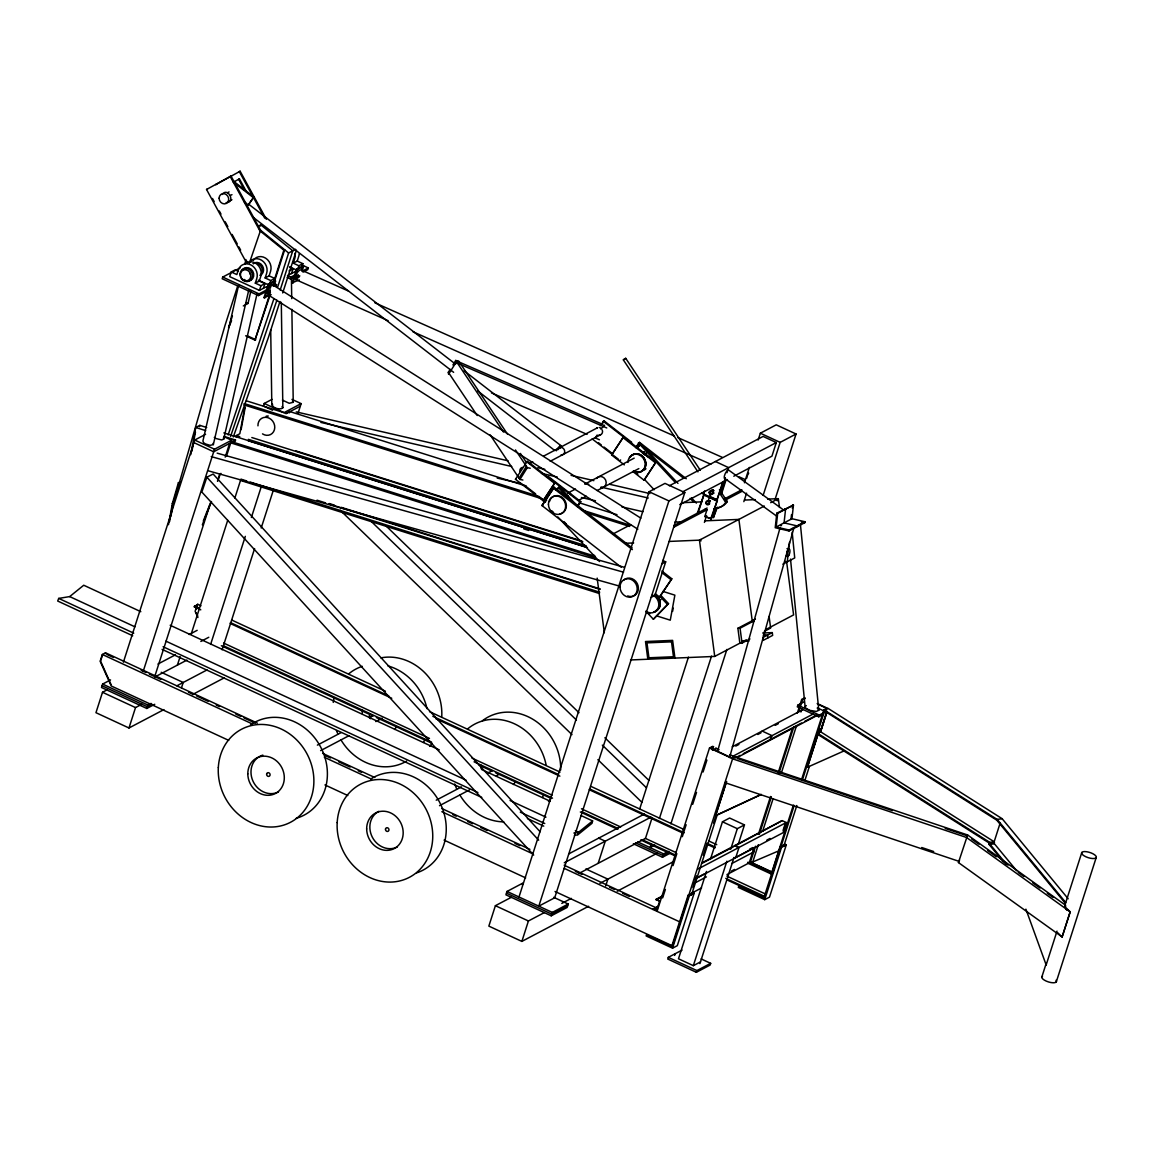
<?xml version="1.0" encoding="UTF-8"?>
<svg xmlns="http://www.w3.org/2000/svg" width="1154" height="1154" viewBox="0 0 1154 1154"><rect width="100%" height="100%" fill="white"/><g stroke="black" fill="none" stroke-linecap="round" stroke-linejoin="round"><path stroke-width="1.5" d="M238.647 285.067L202.916 440.987L203.45 442.415A5.02 1.789 17.8 0 0 205.773 444.03L210.086 445.343L213.36 444.578L248.687 290.404M213.36 444.578L213.028 443.367M214.298 437.409A5.02 1.789 17.8 0 0 216.144 438.563L221.669 439.948L223.732 439.111L223.414 437.9M793.462 505.063L776.83 513.155L775.214 527.724L789.033 530.955L804.814 522.661L804.915 521.738L791.961 518.723L776.18 527.017L777.681 513.357L793.462 505.063L791.961 518.723M789.033 530.955L789.134 530.047L804.915 521.738M790.995 519.43L791.529 514.569M792.25 508.092L792.596 504.861M789.451 542.337L788.716 549.073L786.985 548.669M796.924 526.801L797.025 525.892L784.071 522.863L785.571 509.202L784.72 509.001M1065.012 904.851L1065.979 907.794L1070.176 911.848L1062.127 936.933L1070.176 911.848L966.504 837.472L732.473 758.784L735.79 757.024L967.615 834.977L1065.661 905.313M270.353 288.212L270.873 285.399M270.094 289.625L269.329 293.852L270.425 292.525M168.47 524.681L172.393 503.418L178.38 482.776L180.543 481.651M169.566 521.666L172.84 503.952L179.216 483.137L178.38 482.776M170.951 516.112L173.244 503.707L225.016 325.442L237.551 286.437M190.756 454.647L195.747 427.485L199.815 425.35L206.681 427.499M191.953 451.099L193.223 444.146M193.858 440.669L195.459 431.985M199.57 426.677L199.815 425.35M595.147 557.685L231.766 443.179L232.012 441.838L235.488 440.006L235.243 441.347M236.094 436.904L236.339 435.563L239.816 433.731L245.254 404.217M241.099 429.677L245.167 407.607M289.38 412.858L289.625 411.516L526.166 486.05M672.594 611.418L673.215 608.086M243.321 305.925L248.023 303.444L250.779 291.414M223.732 439.111L257.068 293.693M746.739 478.174L747.128 476.645M592.608 820.912L578.572 832.265L577.981 834.659L592.016 823.307L592.608 820.912L581.198 815.618M717.615 751.254L779.974 528.085M793.981 527.638L729.559 757.558M1025.906 909.179L1046.159 964.917M240.22 267.858L222.736 277.061L222.188 278.763L258.51 295.583L266.459 291.399M228.694 740.363L111.202 685.952L100.153 661.285L102.345 654.477L105.519 652.803L257.328 723.111M111.044 684.51L100.557 661.069L102.475 655.126M105.245 653.654L105.519 652.803M237.998 271.176L235.185 269.877L231.218 271.969L229.718 276.643L259.434 290.404L266.329 286.783M110.553 679.908L102.605 684.091L101.509 687.495L146.803 708.469L154.751 704.286M107.279 689.775L102.504 692.285L95.955 712.696L128.974 727.986L163.94 709.595M244.648 264.381L245.73 260.992M260.429 226.054L260.804 224.871L292.784 250.779L280.177 290.015M232.401 315.936L228.564 327.88L231.55 320.639M249.379 263.083L260.588 230.266L231.002 176.028L230.194 176.447L259.794 230.685L283.87 250.187L284.663 249.769L274.306 282.009M123.391 662.18L194.709 440.049L205.585 434.322M255.308 283.134L259.289 281.042L264.901 283.639L260.934 285.73L255.308 283.134L256.779 278.547A10.703 9.448 62.2 0 0 250.606 264.756A10.703 9.448 62.2 0 0 238.301 269.993L236.844 274.565L231.218 271.969M259.289 281.042L260.761 276.455A10.703 9.448 62.2 0 0 256.866 264.093A10.703 9.448 62.2 0 0 245.052 263.718M259.434 290.404L260.934 285.73M258.51 295.583L259.059 293.881L267.007 289.697M265.146 277.955L269.113 275.864L274.739 278.46L270.772 280.552L265.146 277.955L266.617 273.383A10.703 9.448 62.2 0 0 261.612 260.213A10.703 9.448 62.2 0 0 249.25 262.506M263.4 288.312L264.901 283.639M269.113 275.864L270.584 271.291A10.703 9.448 62.2 0 0 265.579 258.121A10.703 9.448 62.2 0 0 253.216 260.415M143.197 671.354L214.514 449.223L231.608 440.237L223.977 436.702M271.176 294.674L263.992 297.631L268.363 284.028L274.724 280.682L275.546 281.057L273.916 286.163M264.829 298.02L269.199 284.403L275.546 281.057M269.257 285.24L270.772 280.552M128.974 727.986L135.523 707.575L141.884 704.228M245.643 335.8L254.976 340.113L269.69 294.299M273.512 282.427L283.87 250.187M254.976 340.113L269.935 295.583M275.994 286.38L276.542 284.677L273.383 283.206M273.801 299.045L228.16 434.899M277.652 287.101L288.615 252.971L295.568 249.307M154.679 676.72L210.865 501.745M217.471 481.146L219.678 474.294M225.189 457.128L229.588 443.41M226.415 456.393L231.608 440.237M276.888 300.256L230.584 436.4M146.803 708.469L147.9 705.065L151.073 703.392M279.96 301.482L268.449 337.314L233.31 436.948M282.701 292.943L296.405 250.288M293.26 263.155L297.227 261.064L302.853 263.675L298.872 265.766L293.26 263.155L294.717 258.583A10.703 9.448 62.2 0 0 295.006 253.245M291.515 273.527L293.015 268.839L290.202 267.54M287.144 277.378L290.289 278.85L290.837 277.148L295.612 274.638M297.227 261.064L298.698 256.491A10.703 9.448 62.2 0 0 299.174 253.88M302.002 265.016L308.32 267.944L301.973 271.291L303.661 266.271L302.838 265.882L296.477 269.228L292.106 282.845L299.29 279.874M292.928 283.22L297.299 269.603L303.661 266.271M297.876 268.882L298.872 265.766M301.843 266.79L302.853 263.675M301.742 269.286L302.838 265.882M200.782 609.831L194.261 606.802L197.709 604.278L200.969 605.792M177.399 665.108L180.139 656.597M197.925 617.549L195.127 611.303L196.555 606.831M196.065 609.384L197.709 604.278M272.012 399.356L264.237 403.453L263.415 406.006L272.56 410.233M308.32 267.944L307.772 269.647L303.012 272.156M191.362 633.532L227.713 520.31M234.868 498.009L240.926 479.141M181.567 687.582L183.212 682.476L161.199 672.277M210.619 644.422L245.312 536.35M251.384 517.482L261.294 486.599M222.102 649.789L254.601 548.568M261.208 527.984L273.325 490.248M298.121 413.045L301.136 403.626L291.991 399.399M511.294 897.322L495.398 905.688L488.849 926.114L521.868 941.404L588.612 906.265M522.373 884.772L522.921 883.07L507.024 891.436L505.928 894.84L551.223 915.814L567.119 907.448L568.215 904.044L553.66 897.307M518.997 896.975L649.096 491.748L664.992 483.382L684.798 492.556L554.699 897.783L538.803 906.15L668.902 500.923L684.798 492.556M521.868 941.404L528.417 920.979L544.313 912.612M551.223 915.814L552.319 912.41L568.215 904.044M662.641 560.426L665.699 561.839L654.924 595.406L651.144 597.383M697.391 513.083L704.055 494.345L717.269 500.461L711.383 518.781L704.82 516.516L706.984 509.751L705.339 508.986M723.471 481.665L716.793 500.403L703.579 494.287L704.647 490.955M698.184 512.664L704.055 494.345M708.109 501.269L710.287 494.46M704.402 522.416L706.594 515.607M598.176 863.322L605.273 841.194L598.681 838.136M710.59 519.199L717.269 500.461M716.793 500.403L722.678 482.083M724.265 481.247L725.361 477.843M726.991 472.736L728.636 467.644L715.422 461.513M720.774 494.157L725.058 480.829M716.576 507.746L713.374 517.742L717.37 507.327M721.582 493.739L725.852 480.41M605.706 885.955L607.884 879.146L585.871 868.962M639.576 809.358L688.433 657.174M744.431 482.776L749.379 467.384M758.149 440.035L760.356 433.197L776.238 424.831L796.058 434.005L775.199 498.975M743.84 501.658L746.58 493.147M652.01 818.013L645.461 838.424L579.265 873.275M669.334 485.776L763.111 436.428L776.31 442.545L771.939 456.162L733.8 476.227M651.159 844.18L650.063 847.599L654.823 845.089M659.396 818.532L711.542 656.092M763.14 495.369L780.162 442.371L796.058 434.005M670.892 823.841L726.89 649.442M633.358 843.776L662.483 857.263L663.579 853.859L668.339 851.349M657.895 906.308L652.919 909.453L657.693 906.943M653.135 908.818L656.64 910.448L659.511 901.505L656.208 899.254L662.555 895.908M657.059 911.371L709.508 747.994L712.682 746.321L713.504 746.71L712.422 750.114M662.641 897.927L665.382 889.417M673.027 865.601L676.85 853.686M682.317 836.664L686.14 824.749M692.703 804.338L696.526 792.423M703.074 771.997L706.897 760.082M715.451 749.927L715.999 748.225L719.057 749.653M682.072 950.088L668.296 957.344L667.748 959.046L696.352 972.288L710.128 965.047L710.676 963.345L701.142 958.916M688.116 895.259L671.715 946.323L646.543 934.653L646.139 935.937L672.551 948.17L677.311 945.66L694.117 893.326L692.876 892.749L688.116 895.259L689.356 895.836L694.117 893.326M680.716 920.373L732.617 758.697L709.508 747.994M672.551 948.17L689.356 895.836M761.106 794.601L715.552 815.763L726.486 781.734M715.552 815.763L726.587 781.489M692.905 887.686L696.727 875.771M703.276 855.345L707.099 843.444M713.662 823.018L716.389 814.508M691.534 894.869L717.225 814.897M735.516 757.875L734.968 756.649L732.184 758.106L710.734 748.167L713.504 746.71M674.643 955.411L675.191 953.709M706.522 871.443L678.48 958.786L693.338 965.667L700.492 961.902M710.374 859.456L722.462 821.792L729.616 818.027L744.474 824.908L738.43 843.747M693.338 965.667L726.876 861.201M730.727 849.214L737.319 828.673L744.474 824.908M738.199 847.772L734.896 845.507L739.022 847.411L735.733 857.624M696.352 972.288L696.901 970.586L710.676 963.345M699.944 963.604L734.031 857.436M804.208 701.805L797.847 705.152L797.299 706.854L818.763 716.793L823.523 714.283M749.234 862.846L754.153 847.541M758.524 833.924L770.54 796.476M778.2 772.661L792.394 728.405M797.313 713.1L801.684 699.483L804.872 697.809M755.524 846.214L750.057 863.235L752.841 861.764L758.308 844.757M759.346 834.299L771.377 796.866M779.022 773.036L793.764 727.092M798.683 711.773L802.52 699.858L805.29 698.401M762.679 831.14L773.065 798.799M781.258 773.281L796.548 725.621M800.919 712.018L802.016 708.614M694.766 879.189L783.018 832.741L786.307 822.528L782.167 820.624L734.68 846.142M818.763 716.793L819.311 715.091L824.071 712.581M783.09 830.332L784.994 824.374M771.521 873.174L793.375 805.103M801.568 779.57L823.97 709.797L826.754 708.34L817.566 704.07M780.292 846.747L763.905 897.798L738.733 886.142L738.315 887.412L764.727 899.644L769.502 897.134L786.307 844.815L785.066 844.238L780.292 846.747L781.532 847.324L786.307 844.815M772.891 871.847L794.197 805.478M802.405 779.96L824.807 710.186L828.125 708.441L1002.148 818.705L1068.2 898.793M764.727 899.644L781.532 847.324M807.411 767.237L818.345 733.194L807.411 767.237L843.978 750.951M819.109 732.155L820.205 728.751M820.335 731.622L994.157 841.771L989.815 842.391L817.421 733.151L820.335 731.622L826.884 711.21M783.725 846.358L796.837 805.506M805.03 779.989L809.401 766.371M820.335 732.328L826.884 711.917M820.48 732.256L827.029 711.83M1062.084 936.918L958.44 862.557L967.615 834.977L967.326 835.885M1001.686 859.73L989.137 844.512L989.411 843.603L993.767 842.997L1016.66 870.751M819.369 732.848L817.147 734.002L989.541 843.242L989.815 842.391M1065.43 903.394L996.897 820.321L997.186 819.412L1002.148 818.705M993.767 842.997L1000.172 823.018M1041.903 976.774L1046.274 963.157M1064.724 905.746L1081.788 852.546M1046.087 965.162L1057.006 931.134M1056.314 981.809L1096.199 857.581A7.645 2.712 17.8 0 0 1086.563 851.71A7.645 2.712 17.8 0 0 1084.212 855.893A7.645 2.712 17.8 0 0 1096.199 857.581M540.13 831.76L213.158 474.049L206.855 477.179L201.863 492.051L533.696 855.085M281.302 302.319L282.845 407.751C280.61 410.521 270.916 407.708 272.503 404.131M291.875 309.359L293.231 402.284L289.207 403.28L282.398 400.106M217.832 480.857L220.212 474.106M209.884 504.312L203.335 520.93M211.499 501.528L202.339 524.81M140.817 611.678L83.737 585.237L69.687 596.589L58.71 598.407L57.7 601.032L132.724 635.767M575.312 830.75L578.572 832.265L577.563 834.89L574.418 835.395M226.17 202.628C236.08 202.715 227.973 186.573 222.087 194.492M296.16 279.73L298.352 274.767M747.734 475.044L748.701 473.14M958.44 862.557L959.551 860.076M710.518 493.321C716.692 496.335 710.503 485.978 710.273 492.902M299.088 277.047L299.766 275.806M244.331 201.95L248.283 204.994L253.837 196.973L233.584 181.236L232.791 181.654M253.837 196.973L248.283 204.994M450.19 369.352L448.286 372.324L448.589 374.285L455.96 362.5L455.657 360.538L602.965 424.484M452.902 364.967L455.715 360.51L458.672 361.072L507.428 434.063M543.145 500.764L554.987 482.675L543.145 500.764L515.463 479.271L527.32 461.182L580 502.091L580.794 501.673L548.338 476.472L547.544 476.89M519.055 478.131L526.426 466.346M522.892 480.021L519.935 479.458L527.306 467.673L515.463 449.945M600.469 425.638L604.018 420.806L631.7 442.299L630.906 442.718M602.186 423.749L604.018 420.806M597.166 435.029L595.334 437.972L599.402 439.746M600.859 429.144L604.609 425.191M577.231 506.505L580 502.091M578.024 506.087L580.794 501.673M611.62 455.022L623.463 436.933L611.62 455.022L624.314 464.889M632.781 471.452L644.062 480.223L655.919 462.119L603.225 421.224M655.919 462.119L644.062 480.223M632.147 547.905L554.223 487.276L541.962 505.553L621.299 567.292M543.159 504.933L541.962 505.553L554.223 487.276M635.565 447.42L639.532 442.371L686.284 478.751M636.763 446.786L639.532 442.371M655.313 593.747L659.554 597.051L671.816 578.774L661.906 571.057M671.816 578.774L659.554 597.051M719.432 489.671L727.323 501.514L725.404 502.87A17.209 15.19 62.2 0 1 713.98 508.611M727.323 501.514L726.991 502.033A17.209 15.19 62.2 0 1 716.187 507.774M797.962 525.532A8.02 2.294 6.3 0 0 800.414 524.334L818.792 710.258L816.34 711.455L809.56 710.301L805.694 708.051L805.088 706.58L806.314 705.613M697.939 471.871L623.348 359.889L624.545 358.995L625.728 358.303L700.319 470.284M546.707 500.028L544.385 502.524L545.582 501.903M556.026 490.017L559.546 486.887L577.909 506.563M557.209 489.397L559.546 486.887M636.445 448.329L641.134 443.944L677.975 483.396M637.643 447.694L641.134 443.944M646.009 611.389L653.352 619.251L668.512 603.614L661.17 595.752M668.512 603.614L653.352 619.251M267.411 292.337L269.185 290.548M1061.016 936.154L1057.929 932.894M625.684 358.346L623.376 359.875M763.241 635.681L764.828 634.844L763.486 634.541M246.682 263.04L206.552 189.487L231.002 176.028M266.343 219.26L240.133 171.225L215.683 184.683L216.476 184.265M233.497 182.144L239.426 178.884L246.264 191.405M240.133 171.225L239.34 171.643L264.699 218.12M206.552 189.487L207.345 189.068M239.426 178.884L238.633 179.303L244.605 190.266M227.482 192.747L229.083 191.91M230.367 195.473L231.968 194.637M230.338 200.565L231.925 199.729M258.02 226.328L260.804 224.871M289.048 270.93L293.015 268.839M273.354 286.351L276.542 284.677M290.289 278.85L295.063 276.34M263.992 297.631L267.18 295.958M301.136 403.626L284.057 412.627L264.237 403.453M289.625 411.516L286.149 413.348L246.408 400.827M230.786 442.79L213.692 451.777L193.886 442.602M286.019 413.709L300.314 406.179M231.766 443.179L234.089 441.968M219.75 474.049L220.948 473.414M194.261 606.802L197.031 605.345M189.227 634.498L197.175 630.315M529.599 463.49L532.759 461.831M543.794 456.018L597.455 427.788A3.823 3.375 62.2 0 0 596.705 428.264M157.939 664.04L175.422 654.837M200.839 641.451L208.787 637.268M515.463 479.271L516.256 478.852M550.227 461.268L600.715 434.697M155.155 676.821L186.934 660.088M176.85 685.822L207.042 669.926M152.126 704.257L147.351 706.767L102.057 685.793M619.857 460.388L620.65 459.97M644.552 451.632L643.369 452.253L648.62 457.071M567.754 493.09L575.485 489.022M584.746 484.146L634.181 458.138M645.447 453.392L646.644 452.757M192.545 694.535L224.323 677.802M578.63 500.302L586.347 496.234M597.152 490.551L638.854 468.596M682.548 491.892L776.31 442.545M613.279 533.84L630.632 524.709M679.764 504.673L727.438 479.574M703.579 494.287L704.373 493.869M711.484 490.378L713.576 490.378L712.783 490.796M711.931 490.392L712.725 489.974M712.379 490.537L713.172 490.118M713.129 491.157L713.922 490.738M713.273 493.422L714.066 493.003M708.902 500.85C713.042 501.413 704.993 499.494 706.796 503.216M709.306 501.11L710.099 500.692M674.008 525.474L707.128 508.034M724.481 498.903L741.834 489.772M674.08 527.075L707.2 509.635M724.553 500.504L741.907 491.373M704.82 516.516L711.383 518.781M669.219 541.428L699.454 540.159L764.323 506.029M770.684 502.682L778.33 498.658L779.484 507.457M317.364 745.123L341.021 732.675M369.395 717.745L372.554 716.071M661.92 563.83L665.699 561.839M320.624 750.634L349.013 735.689M375.829 721.582L382.133 718.264M655.227 594.699L658.703 597.988L659.886 597.368M655.068 611.49L659.727 607.134L659.799 600.181L660.982 599.546M782.859 564.162L794.717 557.93L792.178 532.239M749.956 638.927L742.022 643.11L739.858 643.196L737.896 628.281L755.38 619.078M737.896 628.281L740.06 628.194L754.355 620.664L752.206 620.751M436.226 800.184L461.456 786.898M488.272 772.791L491.416 771.132M630.531 659.958L714.73 656.424L746.277 639.821M766.79 629.031L793.606 614.909L786.653 562.07M764.265 631.397L770.627 628.05L769.098 616.452M439.501 805.68L469.462 789.913M496.263 775.791L499.422 774.132M772.286 632.608L762.736 637.614L763.111 640.412L772.646 635.392L772.286 632.608L762.693 632.998M712.811 749.898L715.999 748.225M732.199 746.826L803.126 709.494M735.776 746.09L738.921 744.431M757.832 734.478L760.991 732.819M775.171 725.361L778.33 723.702M732.646 756.389L813.036 714.081M736.973 757.038L740.118 755.38M743.277 753.721L801.597 723.024M804.742 721.365L817.349 714.73M737.594 757.327L817.97 715.018M568.734 853.902L644.379 814.075M564.292 862.759L650.986 817.133M561.796 903.409L571.331 898.389M599.936 883.329L657.16 853.224M567.667 905.746L551.771 914.112L506.476 893.138M669.392 852.215L663.031 855.561L635.522 842.824M662.483 857.263L670.431 853.08M617.231 891.205L672.854 861.923M701.791 862.932L782.167 820.624M701.589 863.567L733.107 846.978M698.04 868.991L786.307 822.528M749.509 849.243L752.668 847.584M766.847 840.112L770.006 838.453M695.934 878.338L703.882 874.155M734.088 858.259L751.571 849.055L754.312 850.325M655.991 899.889L662.353 896.543M693.713 883.589L706.421 876.896M731.852 863.509L754.11 851.796M731.333 871.126L734.521 869.452M692.025 892.965L701.56 887.945M726.991 874.559L750.821 862.009M715.653 815.532L761.207 794.37M780.017 850.31L751.153 862.658L772.617 872.597M296.967 279.542L295.655 279.239L295.799 276.902L298.165 277.825L298.684 276.138C293.895 276.152 298.424 269.935 300.761 269.82L348.508 291.068M573.87 833.044L578.572 832.265M989.541 843.242L994.503 842.535M989.137 844.512L994.099 843.805M640.845 518.146L272.358 284.576L269.776 286.726L268.06 290.087L270.05 291.169L269.473 292.885L267.512 291.789L267.829 294.674L637.83 529.196M682.302 502.682L701.863 501.86M744.546 500.071L755.206 499.624M767.655 499.105L778.33 498.658M674.874 522.098L681.985 521.796M705.108 520.829L738.892 519.415L752.321 621.573M624.776 543.303L633.661 542.928M764.496 635.234L767.511 635.104L767.872 637.902M741.964 641.307L749.018 641.004M527.306 467.673L530.263 468.236M296.203 411.891L508.063 460.807M537.822 467.687L544.832 469.303M571.086 475.361L593.848 480.627M609.615 484.262L649.875 493.566M320.87 422.422L511.712 466.49M541.486 473.371L557.238 477.006M585.251 483.468L588.756 484.276M601.018 487.118L648.288 498.023M497.201 478.073L521.767 483.742M581.443 497.533L595.493 500.778M621.818 506.851L642.879 511.712M776.83 513.155L777.681 513.357M801.366 521.853L804.814 522.661M776.18 527.017L789.134 530.047M786.177 555.954L787.908 556.358L787.302 561.825L785.586 561.421M246.292 303.04L248.023 303.444M217.154 453.147L624.242 567.263M211.225 456.609L623.521 572.182M208.585 470.904L619.135 586.001M579.294 502.798L617.001 514.684M244.057 403.511L539.048 496.465M581.933 509.981L629.954 525.113M243.811 404.852L542.236 498.889M585.121 512.405L629.709 526.455M295.741 450.853L581.89 541.024M251.832 437.525L582.842 541.832M236.339 435.563L239.772 436.645M248.355 439.357L586.232 545.828M223.833 432.909L587.444 547.501M248.096 440.684L585.987 547.169M523.728 528.835L528.878 530.465M195.747 427.485L205.686 430.615M223.905 436.356L235.488 440.006M232.012 441.838L595.392 556.358M662.915 591.396L674.874 595.161L670.272 620.174L656.612 615.875M329.279 503.548L334.415 505.178M341.281 507.342L600.268 588.958M317.047 500.201L325.616 502.899M329.034 503.981L599.763 589.29M246.74 480.973L241.604 479.357L241.359 480.699L599.46 593.545M250.173 482.055L599.705 592.204M646.37 612.644L649.774 613.712M737.233 758.452L892.345 810.613M945.184 828.384L967.34 835.828M921.729 847.512L933.673 851.537M724.827 782.6L958.844 861.302M455.96 362.5L606.773 427.961M491.46 392.894L587.083 434.394M374.848 302.781L674.47 436.082M677.759 437.554L722.216 457.316M295.943 279.686L388.133 320.697M412.829 331.688L710.806 464.254M738.791 476.703L745.369 479.631M760.356 433.197L780.162 442.371M296.477 269.228L297.299 269.603M289.553 266.819L297.371 270.44L287.534 275.618L290.837 277.148M268.363 284.028L269.199 284.403M258.308 280.162L267.699 284.504M710.244 496.581L717.586 499.985M703.262 494.763L716.475 500.879M222.736 277.061L259.059 293.881M649.096 491.748L668.902 500.923M247.995 336.088L255.77 339.694M817.191 703.522L827.981 708.513M801.684 699.483L802.52 699.858M823.97 709.797L997.186 819.412L1065.705 902.5M817.998 708.195L824.129 711.037M797.847 705.152L819.311 715.091M194.709 440.049L214.514 449.223M762.145 731.059L772.055 735.661L770.064 739.627M729.79 754.615L735.92 757.457M722.462 821.792L737.319 828.673M231.983 620.16L385.422 691.217M429.49 711.629L560.065 772.098M591.079 786.465L684.12 829.553M708.599 840.891L716.764 844.67M751.456 862.5L772.92 872.438M194.521 605.951L199.426 608.23M230.439 622.583L388.768 695.92M432.837 716.317L558.522 774.522M589.535 788.889L684.207 832.741M707.056 843.314L715.22 847.094M747.864 862.211L772.343 873.549L772.069 874.4L747.59 863.062M230.165 623.434L391.754 698.271M435.823 718.682L559.878 776.137M589.261 789.74L682.302 832.827M706.782 844.165L714.946 847.945M223.587 643.052L429.49 738.416M471.972 758.091L552.045 795.164M581.457 808.795L620.679 826.956M645.201 838.309L676.244 852.691M726.905 876.146L766.126 894.307M224.078 646.038L431.61 742.152M474.092 761.828L552.535 798.15M581.948 811.767L617.895 828.413M642.417 839.766L675.09 854.912M725.751 878.367L764.972 896.528M221.337 645.735L373.088 716.014M376.348 717.528L431.827 743.219M479.141 765.131L492.195 771.189M495.47 772.69L550.948 798.38M580.318 811.983L617.837 829.365M640.686 839.953L674.96 855.821M727.164 879.997L764.698 897.379M170.172 625.266L439.299 749.898M481.708 769.545L550.213 801.265M637.686 841.872L663.579 853.859M69.687 596.589L134.931 626.81M165.916 641.162L466.028 780.147M510.068 800.53L545.957 817.147M58.71 598.407L133.749 633.157M163.103 646.745L477.886 792.524M520.295 812.171L544.76 823.494M162.079 649.37L481.766 797.414M527.436 818.561L543.75 826.12M656.208 899.254L660.333 901.159M322.615 753.346L374.848 777.536M441.766 808.521L529.917 849.344M564.191 865.226L655.602 907.549M106.875 654.405L113.409 657.434M141.163 670.286L146.053 672.551M149.328 674.066L160.752 679.36M188.491 692.212L193.396 694.477M196.656 695.992L208.081 701.286M216.245 705.065L219.505 706.565M235.834 714.124L240.724 716.403M243.999 717.903L255.423 723.197M325.601 755.711L330.506 757.976M338.656 761.755L350.095 767.049M358.245 770.829L361.519 772.329M452.916 814.666L456.191 816.181M467.615 821.475L472.505 823.74M480.67 827.519L487.204 830.548M514.944 843.386L519.848 845.666M575.341 871.357L581.876 874.386M609.615 887.238L614.519 889.503M622.67 893.283L629.204 896.312M102.345 654.477L252.51 724.02M324.332 757.284L371.66 779.21M441.852 811.709L533.263 854.047M564.277 868.399L680.168 922.075L672.522 945.905L555.031 891.494M324.952 784.936L347.801 795.524M444.074 840.112L525.661 877.891M102.605 684.091L147.9 705.065M102.504 692.285L135.523 707.575M668.296 957.344L696.901 970.586M507.024 891.436L552.319 912.41M495.398 905.688L528.417 920.979M824.533 711.037L996.912 820.263M971.682 839.001L978.953 844.223M987.68 850.484L996.392 856.744M1002.206 860.913L1008.033 865.082M1018.203 872.381L1024.016 876.55M1032.743 882.81L1040.014 888.017M1047.284 893.239L1053.097 897.408M783.898 510.212L728.636 470.067A4.457 1.37 -65.2 0 0 726.746 471.063L725.577 472.938A4.717 1.457 -65.2 0 0 724.25 477.064L724.452 478.218L776.757 516.199M249.062 204.503L455.57 364.174M464.11 370.78L560.945 445.66M252.841 217.053L453.637 372.324M477.857 391.033L554.757 450.507M622.67 437.352L655.111 462.538M598.508 442.775L601.277 444.925M604.047 447.074L612.341 453.522M592.175 438.895L618.472 459.306M633.575 471.034L637.801 474.323M234.147 182.707L253.043 197.392M526.512 461.6L554.194 483.093M524.565 485.3L535.629 493.898M539.322 496.754L544.962 501.139M638.335 443.006L683.673 478.275M702.094 492.614L704.921 494.821M553.026 487.897L632.378 549.636M662.122 572.788L670.633 579.395M272.358 284.576L272.892 285.485M259.419 229.314L288.615 252.971M817.22 708.008L818.792 710.258M1067.176 910.391L1065.69 908.703M386.1 525.993L578.991 712.71M604.884 737.781L648.894 780.378M370.607 520.8L576.437 720.038M602.33 745.109L646.341 787.706M340.257 510.313L571.98 734.622M597.873 759.693L641.884 802.29M707.056 503.649L709.508 504.067L709.652 501.456M691.477 497.864L696.396 503.13M639.936 444.564L675.451 482.603M690.135 498.34L693.814 502.278M644.336 479.256L654.13 489.743M558.348 487.522L571.85 501.99M660.146 596.56L667.315 604.249M563.945 521.579L566.398 524.19M557.858 516.949L599.489 561.551M206.855 477.179L538.687 840.213M292.452 401.058L293.231 402.284M282.066 406.525L282.845 407.751M989.411 843.603L1006.548 864.375M520.367 453.421L526.339 462.365M455.715 360.51L503.519 432.058M448.343 372.295L477.222 415.527M490.176 434.899L519.935 479.458M719.822 493.479L725.736 502.351M212.466 198.459L214.168 201.589M219.289 210.98L221.005 214.11M225.174 221.741L227.828 226.631M232.098 234.45L237.234 243.84M238.936 246.97L240.638 250.101M245.759 259.491L247.475 262.622M658.703 597.988L659.799 600.181M196.252 612.731L197.723 616.02M1064.608 906.424L1064.94 907.462M777.031 499.336L777.233 500.85M740.06 628.194L742.022 643.11M700.752 539.481L700.94 540.995M699.454 540.159L714.73 656.424M674.946 658.097L672.623 640.383L645.504 641.523L647.827 659.237M594.151 555.204L594.613 558.738M597.166 578.111L604.335 632.709M790.519 559.099L805.16 707.272M291.399 277.191L291.717 298.641M270.714 329.929L271.81 404.982M556.271 450.825A3.823 0.822 -52.3 0 1 560.18 445.819A3.823 0.822 -52.3 0 1 559.632 448.589M557.887 449.728A3.823 3.375 62.2 0 1 561.926 447.622A3.823 3.375 62.2 0 1 564.667 452.007A3.823 3.375 62.2 0 1 561.089 454.864M519.949 471.568A3.823 3.375 62.2 0 1 522.56 467.399M567.422 495.917A9.362 8.266 62.2 0 1 568.98 497.792M652.356 594.974A9.463 8.352 62.2 0 1 658.184 607.956A9.463 8.352 62.2 0 1 645.966 611.173M655.631 595.478A9.463 8.352 62.2 0 1 659.944 605.071A9.463 8.352 62.2 0 1 653.698 612.11M654.563 595.06A9.362 8.266 62.2 0 1 659.742 604.09A9.362 8.266 62.2 0 1 654.405 611.836M596.632 478.521A5.741 5.063 62.2 0 1 605.648 480.078A5.741 5.063 62.2 0 1 600.686 487.594M549.419 501.601A9.463 8.352 62.2 0 1 563.787 498.946A9.463 8.352 62.2 0 1 560.036 513.934M553.487 512.347A9.463 8.352 62.2 0 1 551.699 510.703M569.658 493.277A9.463 8.352 62.2 0 1 571.446 494.922M566.426 494.979A9.463 8.352 62.2 0 1 568.215 496.624M602.157 429.836A3.823 3.375 62.2 0 1 598.969 434.928M599.2 427.543A3.823 3.375 62.2 0 1 600.931 428.293M630.589 456.609A9.362 8.266 62.3 0 1 645.201 460.432A9.362 8.266 62.3 0 1 636.085 471.827M643.153 453.637A9.362 8.266 62.3 0 1 645.072 455.051M257.948 425.84A9.246 8.165 62.2 0 1 267.396 417.517A9.246 8.165 62.2 0 1 274.392 429.836A9.246 8.165 62.2 0 1 262.506 433.875M266.156 416.233A9.246 8.165 62.2 0 1 268.305 416.046M643.874 453.262A9.362 8.266 62.3 0 1 647.351 456.537M629.81 457.604A9.463 8.352 62.2 0 1 640.874 454.993A9.463 8.352 62.2 0 1 645.403 466.923A9.463 8.352 62.2 0 1 635.133 471.611M627.978 462.451A9.463 8.352 62.2 0 1 637.268 454.258A9.463 8.352 62.2 0 1 645.072 465.798A9.463 8.352 62.2 0 1 634.411 471.986M642.691 452.599A9.463 8.352 62.2 0 1 646.572 455.383M645.937 468.755A9.463 8.352 62.2 0 1 644.177 470.039M725.217 478.275A4.457 1.37 -65.2 0 1 724.452 478.218M793.663 528.143A8.02 2.294 6.3 0 1 791.759 528.893M780.768 525.835A8.02 2.294 6.3 0 1 781.532 525.416M623.65 580.188A9.463 8.352 62.2 0 1 638.09 585.756A9.463 8.352 62.2 0 1 627.646 595.954M253.231 263.689A6.837 6.044 62.2 0 1 262.521 265.939A6.837 6.044 62.2 0 1 260.169 275.344M253.303 263.53A6.837 6.044 62.2 0 1 261.251 266.603A6.837 6.044 62.2 0 1 260.241 275.186M242.34 270.05A6.837 6.044 62.2 0 1 252.697 271.103A6.837 6.044 62.2 0 1 248.802 280.912M245.586 280.364A6.837 6.044 62.2 0 1 244.129 279.456M249.956 273.368A4.529 3.996 62.2 0 1 250.303 274.493M787.72 548.741A3.823 1.428 -76.8 0 1 788.11 551.958A3.823 1.428 -76.8 0 1 786.61 555.608M1056.025 980.265A7.645 2.712 17.8 0 1 1048.697 982.011A7.645 2.712 17.8 0 1 1042.495 976.241M381.455 718.553A3.202 2.827 62.2 0 1 379.954 718.495M503.75 821.864A52.579 46.42 62.2 0 1 459.797 794.89M456.638 788.788A52.579 46.42 62.2 0 1 454.734 783.999M467.558 728.953A52.579 46.42 62.2 0 1 546.188 765.362M543.693 794.587A52.579 46.42 62.2 0 1 542.409 797.515M482.415 720.745A52.579 46.42 62.2 0 1 533.797 719.851A52.579 46.42 62.2 0 1 560.685 769.992M550.775 798.741A52.579 46.42 62.2 0 1 548.467 801.439M481.103 768.708A20.08 17.728 62.2 0 1 481.362 765.347M515.247 781.907A20.08 17.728 62.2 0 1 513.443 784.504M370.42 718.711A20.08 17.728 62.2 0 1 369.294 715.408M406.626 761.121A52.579 46.42 62.2 0 1 340.935 739.829M337.776 733.728A52.579 46.42 62.2 0 1 336.463 730.569M333.261 702.397A52.579 46.42 62.2 0 1 334.213 697.579M348.696 673.893A52.579 46.42 62.2 0 1 362.255 666.32M387.917 665.901A52.579 46.42 62.2 0 1 426.994 708.657M424.816 739.541A52.579 46.42 62.2 0 1 423.547 742.455M380.863 657.881A52.579 46.42 62.2 0 1 441.751 716.591M431.899 743.695A52.579 46.42 62.2 0 1 429.605 746.393M362.241 713.662A20.08 17.728 62.2 0 1 362.486 710.301M396.385 726.861A20.08 17.728 62.2 0 1 394.581 729.458M397.365 846.921A20.08 17.728 62.2 0 1 372.367 837.27A20.08 17.728 62.2 0 1 378.844 811.305M370.823 778.979A52.579 46.42 62.2 0 1 440.323 803.66A52.579 46.42 62.2 0 1 416.681 872.857M278.503 791.875A20.08 17.728 62.2 0 1 252.755 780.638A20.08 17.728 62.2 0 1 262.852 755.105M250.519 724.9A52.579 46.42 62.2 0 1 321.461 748.614A52.579 46.42 62.2 0 1 296.131 818.33M173.244 503.707L172.408 503.346L173.244 503.707M671.513 641.84L646.976 642.865L648.937 657.78L673.474 656.756L671.513 641.84M207.331 513.357L206.508 512.953L207.316 513.4M705.815 502.668A1.919 1.688 62.2 0 0 708.34 504.716A1.919 1.688 62.2 0 0 708.513 501.528A1.919 1.688 62.2 0 0 705.815 502.668M709.104 492.455A1.919 1.688 62.2 0 0 711.614 494.503A1.919 1.688 62.2 0 0 711.802 491.315A1.919 1.688 62.2 0 0 709.104 492.455M548.424 504.327A9.463 8.352 62.2 0 0 561.392 513.602A9.463 8.352 62.2 0 0 561.277 497.677A9.463 8.352 62.2 0 0 548.424 504.327M219.116 198.185A5.251 4.645 62.2 0 0 226.256 203.45A5.251 4.645 62.2 0 0 226.328 194.608A5.251 4.645 62.2 0 0 219.116 198.185M788.759 555.449A3.823 1.428 -76.8 0 0 789.451 549.145A3.823 1.428 -76.8 0 0 786.725 553.545A3.823 1.428 -76.8 0 0 788.759 555.449M620.001 587.069A9.463 8.352 62.2 0 0 632.969 596.329A9.463 8.352 62.2 0 0 632.839 580.404A9.463 8.352 62.2 0 0 620.001 587.069M240.378 274.767A5.741 5.063 62.2 0 0 248.24 280.393A5.741 5.063 62.2 0 0 248.168 270.743A5.741 5.063 62.2 0 0 240.378 274.767M240.061 273.873A6.837 6.044 62.2 0 0 249.062 281.187A6.837 6.044 62.2 0 0 249.697 269.776A6.837 6.044 62.2 0 0 240.061 273.873M385.508 829.019A1.919 1.688 62.2 0 0 387.744 831.414A1.919 1.688 62.2 0 0 388.379 828.327A1.919 1.688 62.2 0 0 385.508 829.019M366.669 828.947A20.08 17.728 62.2 0 0 394.192 848.594A20.08 17.728 62.2 0 0 393.932 814.825A20.08 17.728 62.2 0 0 366.669 828.947M337.184 822.586A52.579 46.42 62.2 0 0 406.41 878.742A52.579 46.42 62.2 0 0 411.185 791.024A52.579 46.42 62.2 0 0 337.184 822.586M266.646 773.959A1.919 1.688 62.2 0 0 268.882 776.368A1.919 1.688 62.2 0 0 269.517 773.281A1.919 1.688 62.2 0 0 266.646 773.959M247.807 773.887A20.08 17.728 62.2 0 0 275.316 793.548A20.08 17.728 62.2 0 0 275.056 759.779A20.08 17.728 62.2 0 0 247.807 773.887M218.322 767.54A52.579 46.42 62.2 0 0 287.534 823.696A52.579 46.42 62.2 0 0 292.323 735.978A52.579 46.42 62.2 0 0 218.322 767.54"/></g></svg>
